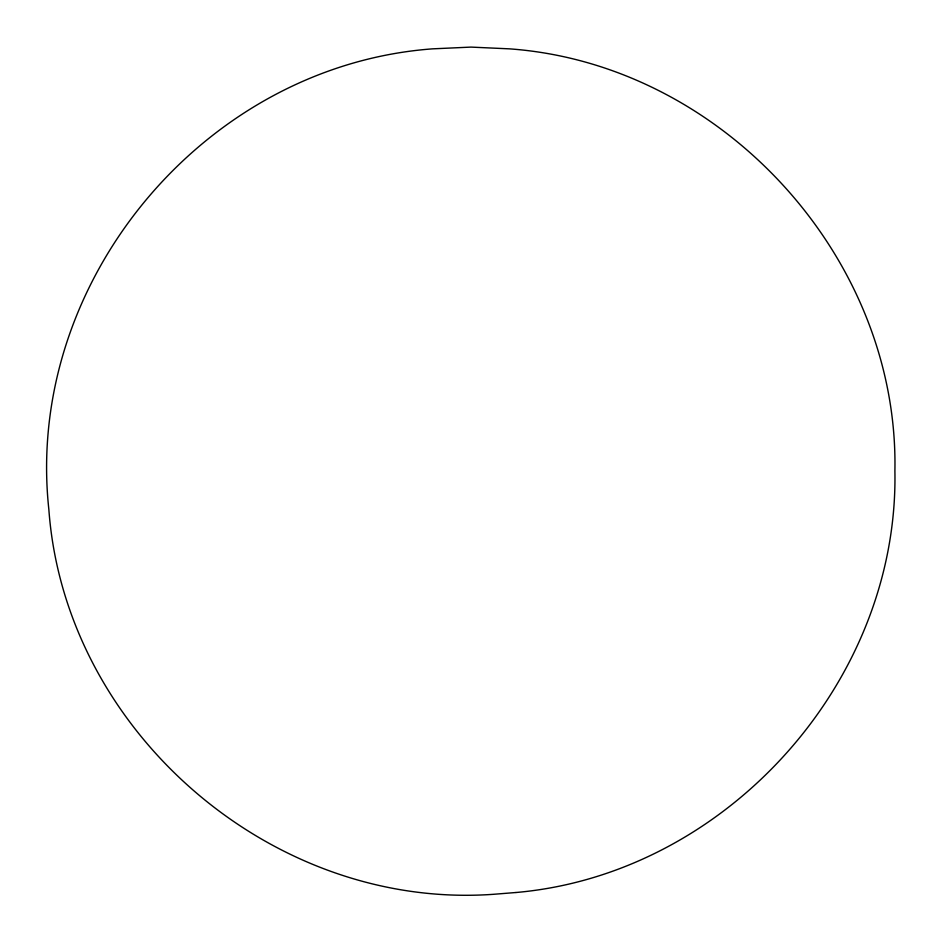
<?xml version="1.0" encoding="UTF-8"?>
<svg xmlns="http://www.w3.org/2000/svg" width="942" height="942" viewBox="0 0 942 942"><rect width="100%" height="100%" fill="white"/><g stroke="black" fill="none" stroke-linecap="round" stroke-linejoin="round"><path stroke-width="1.41" d="M515.969 892.51C726.07 874.105 898.88 681.855 894.9 471C899.045 257.767 722.208 64.127 509.516 48.854L471 47.1L432.484 48.854C204.273 65.787 24.174 281.941 48.854 509.516C64.963 731.157 271.967 910.313 493.679 894.288L515.933 892.51"/></g></svg>
